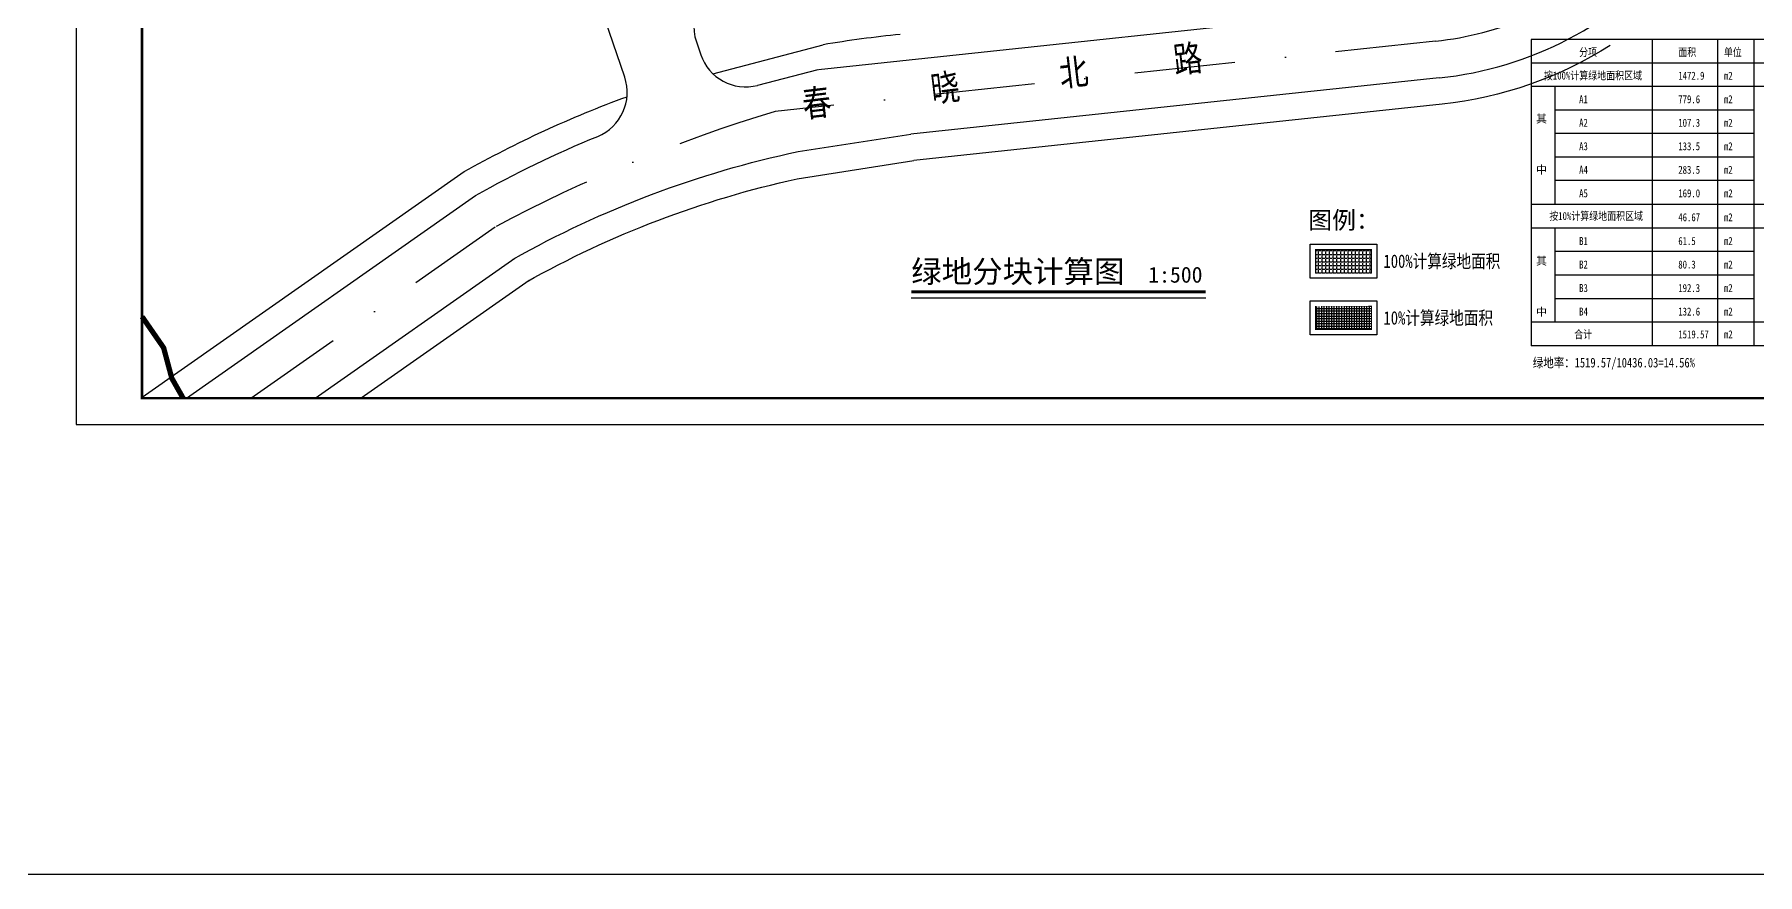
# Model space of a CAD drawing. Extents: x -809667 to 586099, y 3084146 to 3634412.
# Drawn here: x 382488.2 to 382814.6, y 3085486.3 to 3085645.5 of the extents above; entities that cross this region are included whole.
import ezdxf

# ---------------------------------------------------------------- set-up
doc = ezdxf.new("R2010")
doc.units = 0
doc.header["$LTSCALE"] = 0.5
doc.linetypes.add('DASHDOT', pattern=[25.399999999999995, 12.7, -6.349999999999999, 0, -6.349999999999999])
doc.layers.get('0').update_dxf_attribs({"linetype": 'CONTINUOUS'})
for name, color, linetype in [('0-人行道线', 46, 'CONTINUOUS'), ('AXIS', 3, 'CONTINUOUS'), ('DIM_SYMB', 3, 'CONTINUOUS'), ('PUB_TEXT', 7, 'CONTINUOUS'), ('PUB_TITLE', 4, 'CONTINUOUS'), ('RD-中线', 1, 'DASHDOT'), ('后期', 7, 'CONTINUOUS'), ('文字', 7, 'CONTINUOUS'), ('新测范围线', 1, 'CONTINUOUS'), ('绿化轮廓', 3, 'CONTINUOUS'), ('道路', 4, 'CONTINUOUS')]:
    doc.layers.add(name, color=color, linetype=linetype)
doc.styles.add('_宋体', font='', dxfattribs={"width": 0.8})
doc.styles.add('DIMST', font='', dxfattribs={"width": 0.8})
doc.styles.add('宋体', font='')
doc.styles.get('_宋体').set_extended_font_data('SimSun')
doc.styles.get('DIMST').set_extended_font_data('SimSun')
doc.styles.get('宋体').set_extended_font_data('SimSun')

msp = doc.modelspace()

# ---------------------------------------------------------------- hatches: boundary and pattern name
at = {"layer": '绿化轮廓'}
h = msp.add_hatch(dxfattribs=at)
h.set_pattern_fill('ANGLE', color=256, scale=0.2)
h.set_pattern_definition([(0, (-1002.111458826519, -29.72207448864356), (0, 0.6985000000000001), [0.508, -0.1905]), (90, (-1002.111458826519, -29.72207448864356), (-0.6985000000000001, 4.277078946022132e-17), [0.508, -0.1905])])
h.paths.add_polyline_path([(382741.48627828, 3085604.694642388), (382741.4862782803, 3085600.314642388), (382730.88627828, 3085600.314642388), (382730.8862782802, 3085604.694642388)])
h = msp.add_hatch(dxfattribs=at)
h.set_pattern_fill('ANSI37', color=1, scale=0.3, angle=45)
h.set_pattern_definition([(90, (-1002.111458826519, -29.72207448864356), (-0.47625, 8.326672684688674e-17), []), (180, (-1002.111458826519, -29.72207448864356), (-8.326672684688674e-17, -0.47625), [])])
h.paths.add_polyline_path([(382741.48627828, 3085593.953685373), (382741.4862782803, 3085589.573685374), (382730.88627828, 3085589.573685374), (382730.8862782802, 3085593.953685374)])

# ---------------------------------------------------------------- linework, layer by layer
at = {"color": 0, "linetype": 'ByBlock', "lineweight": -3, "flags": 128}
for points in [[(382771.7306601687, 3085644.499651887), (382771.7306601687, 3085586.449651888)], [(382771.7306601687, 3085644.499651887), (382771.7306601687, 3085586.449651888)], [(382831.2789701723, 3085644.499651887), (382771.7306601687, 3085644.499651887)], [(382794.6239701723, 3085644.499651887), (382794.6239701723, 3085613.224651888)], [(382807.0172571045, 3085644.499651887), (382807.0172571045, 3085613.224651888)], [(382813.9289701723, 3085644.499651887), (382813.9289701723, 3085613.224651888)], [(382831.2789701723, 3085635.589651887), (382771.7306601687, 3085635.589651887)], [(382776.1856601688, 3085635.589651887), (382776.1856601688, 3085613.224651888)], [(382813.9289701723, 3085631.134651888), (382776.1856601688, 3085631.134651888)], [(382813.9289701723, 3085626.679651888), (382776.1856601688, 3085626.679651888)], [(382813.9289701723, 3085622.224651888), (382776.1856601688, 3085622.224651888)], [(382813.9289701723, 3085622.224651888), (382776.1856601688, 3085622.224651888)], [(382813.9289701723, 3085617.769651888), (382776.1856601688, 3085617.769651888)], [(382813.9289701723, 3085617.769651888), (382776.1856601688, 3085617.769651888)], [(382831.2789701723, 3085613.224651888), (382771.7306601687, 3085613.224651888)], [(382794.6239701723, 3085613.179651888), (382794.6239701723, 3085586.449651888)], [(382807.0172571045, 3085613.179651888), (382807.0172571045, 3085586.449651888)], [(382813.9289701723, 3085613.179651888), (382813.9289701723, 3085586.449651888)], [(382831.2789701723, 3085608.769651888), (382771.7306601687, 3085608.769651888)], [(382776.1856601688, 3085608.769651888), (382776.1856601688, 3085590.949651888)], [(382813.9289701723, 3085604.314651888), (382776.1856601688, 3085604.314651888)], [(382813.9289701723, 3085599.859651888), (382776.1856601688, 3085599.859651888)], [(382813.9289701723, 3085595.404651888), (382776.1856601688, 3085595.404651888)], [(382813.9289701723, 3085590.949651888), (382776.1856601688, 3085590.949651888)]]:
    msp.add_lwpolyline(points, dxfattribs=at)
at = {"layer": '0-人行道线', "linetype": 'Continuous'}
msp.add_line((382508.5677128382, 3085576.725063812), (382569.5712340472, 3085619.476160611), dxfattribs=at)
at = {"layer": '0-人行道线', "linetype": 'Continuous', "flags": 128}
for points in [[(382616.6969179076, 3085638.029489349), (382637.5771631533, 3085643.521738085)], [(382581.8624043879, 3085598.852253095), (382550.0794435013, 3085576.553089992)]]:
    msp.add_lwpolyline(points, dxfattribs=at)
for points in [[(382786.7102612772, 3085643.406263095, -0.1155606453566439), (382754.8450840595, 3085632.269730565), (382654.7451927751, 3085621.607178039)], [(382569.5712340472, 3085619.476160611, -0.04042308517092332), (382600.4330278113, 3085633.678017893, -0.04042308517092332)], [(382581.3311593956, 3085598.554780259, -0.07407084602634136), (382632.6679414245, 3085618.125499526, -0.07407084602634136)]]:
    msp.add_lwpolyline(points, format="xyb", dxfattribs=at)
at = {"layer": '0-人行道线', "linetype": 'Continuous'}
msp.add_arc((382672.6912015508, 3085436.021589428), 210.4502491929133, 95.58679852138711, 99.60483602773678, dxfattribs=at)
at = {"layer": 'AXIS', "color": 0, "elevation": 1.99837604999998, "flags": 128}
for points in [[(382729.8505248275, 3085605.707194417), (382742.4880838142, 3085605.707194417), (382742.4880838142, 3085599.273528018), (382729.8505248275, 3085599.273528018)], [(382729.8505248275, 3085594.966237403), (382742.4880838142, 3085594.966237403), (382742.4880838142, 3085588.532571003), (382729.8505248275, 3085588.532571003)]]:
    msp.add_lwpolyline(points, close=True, dxfattribs=at)
at = {"layer": 'DIM_SYMB', "linetype": 'Continuous', "const_width": 0.5599999999999999}
msp.add_lwpolyline([(382654.2794556906, 3085596.703759712), (382710.0715232012, 3085596.703759712)], dxfattribs=at)
at = {"layer": 'DIM_SYMB', "linetype": 'Continuous'}
msp.add_lwpolyline([(382654.2794556906, 3085595.583759712), (382710.0715232012, 3085595.583759712)], dxfattribs=at)
at = {"layer": 'PUB_TEXT', "linetype": 'Continuous', "flags": 128}
for points in [[(382831.2789701723, 3085640.044651887), (382771.7306601687, 3085640.044651887)], [(382831.2789701723, 3085613.224651888), (382776.1856601688, 3085613.224651888)], [(382831.2789701723, 3085590.949651888), (382771.7306601687, 3085590.949651888)], [(382831.2789701723, 3085586.449651888), (382771.7306601687, 3085586.449651888)]]:
    msp.add_lwpolyline(points, dxfattribs=at)
at = {"layer": 'PUB_TITLE', "linetype": 'Continuous'}
msp.add_lwpolyline([(382496.0677128382, 3085571.553089992), (382916.5677128382, 3085571.553089992), (382916.5677128382, 3085868.553089992), (382496.0677128382, 3085868.553089992)], close=True, dxfattribs=at)
at = {"layer": 'PUB_TITLE', "linetype": 'Continuous', "const_width": 0.5}
msp.add_lwpolyline([(382508.5677128382, 3085576.553089992), (382911.5677128382, 3085576.553089992), (382911.5677128382, 3085863.553089992), (382508.5677128382, 3085863.553089992)], close=True, dxfattribs=at)
at = {"layer": 'RD-中线', "ltscale": 3}
for points in [[(382868.0481379809, 3085576.553089992), (382835.1349191843, 3085636.535650172, 0.0429899048287925), (382797.0572431043, 3085693.679554923), (382789.1768168305, 3085703.550972327)], [(382786.7102609575, 3085658.233587068, -0.1482896972132081), (382753.574045067, 3085644.202226527), (382628.4691735695, 3085630.876165465)], [(382575.4511967222, 3085609.015470435, -0.04850051334655731), (382628.4691735694, 3085630.876165465, -0.07630035002569699)]]:
    msp.add_lwpolyline(points, format="xyb", dxfattribs=at)
msp.add_lwpolyline([(382529.1826180015, 3085576.553089992), (382575.4511967222, 3085609.015470435)], dxfattribs=at)
at = {"layer": '文字', "color": 3, "linetype": 'Continuous', "flags": 128}
msp.add_lwpolyline([(381543.4203877617, 3085960.150127964), (382983.2691563845, 3085960.150127964), (382983.2691563845, 3085486.288198852), (381543.4203877617, 3085486.288198852)], close=True, dxfattribs=at)
at = {"layer": '文字', "linetype": 'Continuous', "flags": 128}
msp.add_lwpolyline([(382632.6679414245, 3085618.125499526), (382654.7451927751, 3085621.607178039)], dxfattribs=at)
at = {"layer": '新测范围线', "color": 252, "const_width": 1, "flags": 128}
msp.add_lwpolyline([(382516.3362856781, 3085576.553089992), (382514.1900726279, 3085580.336273528), (382512.6438912463, 3085586.100466059), (382508.5677128382, 3085591.993612893)], dxfattribs=at)
at = {"layer": '绿化轮廓', "linetype": 'Continuous', "ltscale": 0.001, "const_width": 0.2, "flags": 128}
for points in [[(382741.48627828, 3085604.694642388), (382741.4862782803, 3085600.314642388), (382730.88627828, 3085600.314642388), (382730.8862782802, 3085604.694642388)], [(382741.48627828, 3085593.953685373), (382741.4862782803, 3085589.573685374), (382730.88627828, 3085589.573685374), (382730.8862782802, 3085593.953685374)]]:
    msp.add_lwpolyline(points, close=True, dxfattribs=at)
at = {"layer": '道路', "linetype": 'Continuous'}
for p, q in [((382599.9906675114, 3085637.394713618), (382594.7923217443, 3085652.674293967)), ((382754.3154844792, 3085637.241603883), (382654.2155931949, 3085626.579051356))]:
    msp.add_line(p, q, dxfattribs=at)
at = {"layer": '道路', "linetype": 'Continuous', "flags": 128}
for points in [[(382793.5365020306, 3085676.358061285), (382791.6957050797, 3085673.792255491, -0.2137556990853739), (382752.8326056548, 3085651.162849172), (382636.6862712521, 3085638.791043614)], [(382856.990701419, 3085576.553089992, 0.06982594150941664), (382855.2167795773, 3085581.231119025), (382827.2448550545, 3085632.205882502, 0.02313248515869686), (382808.3994663212, 3085663.074216543)], [(382571.7038544601, 3085614.938778712, -0.03136645876366946), (382594.8789941161, 3085626.166442811, -0.03136645876366946)], [(382578.8811749481, 3085602.913401166, -0.07575653669649615), (382632.8493346933, 3085623.280296999, -0.07575653669649615)]]:
    msp.add_lwpolyline(points, format="xyb", dxfattribs=at)
at = {"layer": '道路', "linetype": 'Continuous', "elevation": -859.056, "flags": 128}
msp.add_lwpolyline([(382623.6254049077, 3085656.199984591), (382621.0292260344, 3085655.89209415, 0.4771134959297585), (382613.5687460476, 3085644.055956086)], format="xyb", dxfattribs=at)
msp.add_lwpolyline([(382613.5687460476, 3085644.055956086), (382614.4790999916, 3085641.392222531)], dxfattribs=at)
at = {"layer": '道路', "linetype": 'Continuous', "flags": 128}
for points in [[(382636.5939954341, 3085638.781214475), (382625.162738663, 3085635.826639748)], [(382632.8493346933, 3085623.280296999), (382654.2155931949, 3085626.579051356)], [(382516.9927922073, 3085576.553089992), (382571.7038544601, 3085614.938778712)], [(382541.3724314394, 3085576.553089992), (382579.1930857623, 3085603.088343333)]]:
    msp.add_lwpolyline(points, dxfattribs=at)
at = {"layer": '道路', "linetype": 'Continuous'}
for centre, radius, start, end in [((382747.0070102728, 3085705.853455663), 69.00000000003142, 276.080169436319, 318.8110040827927), ((382484.3973550222, 3085444.081279677), 393.0693985291637, 28.75411976583097, 33.21843509156607), ((382622.9105684772, 3085644.540291649), 8.999999999943247, 198.7890858250998, 284.4917815761661), ((382591.4702718352, 3085634.495945341), 8.999999999946148, 292.2556693979897, 18.78908585358037)]:
    msp.add_arc(centre, radius, start, end, dxfattribs=at)

# ---------------------------------------------------------------- texts
at = {"layer": 'PUB_TEXT', "linetype": 'Continuous', "style": '宋体', "width": 0.8}
for s, height, p in [('分项', 1.515827848101266, (382780.8063889886, 3085641.35104537)), ('面积', 1.515827848101266, (382799.5899180093, 3085641.35104537)), ('单位', 1.515827848101266, (382808.2259704498, 3085641.35104537)), ('按100%%%计算绿地面积区域', 1.515827848101266, (382774.1317507489, 3085636.922198335)), ('1472.9', 1.515827848101266, (382799.5899180093, 3085636.89604537)), ('m2', 1.515827848101266, (382808.2259704498, 3085636.89604537)), ('A1', 1.515827848101266, (382780.8063889886, 3085632.44104537)), ('779.6', 1.515827848101266, (382799.5899180093, 3085632.44104537)), ('m2', 1.515827848101266, (382808.2259704498, 3085632.44104537)), ('A2', 1.515827848101266, (382780.8063889886, 3085627.986045371)), ('107.3', 1.515827848101266, (382799.5899180093, 3085627.986045371)), ('m2', 1.515827848101266, (382808.2259704498, 3085627.986045371)), ('A3', 1.515827848101266, (382780.8063889886, 3085623.531045371)), ('133.5', 1.515827848101266, (382799.5899180093, 3085623.531045371)), ('m2', 1.515827848101266, (382808.2259704498, 3085623.531045371)), ('A4', 1.515827848101266, (382780.8063889886, 3085619.076045371)), ('283.5', 1.515827848101266, (382799.5899180093, 3085619.076045371)), ('m2', 1.515827848101266, (382808.2259704498, 3085619.076045371)), ('A5', 1.515827848101266, (382780.8063889886, 3085614.621045371)), ('169.0', 1.515827848101266, (382799.5899180093, 3085614.621045371)), ('m2', 1.515827848101266, (382808.2259704498, 3085614.621045371)), ('按10%%%计算绿地面积区域', 1.515827848101266, (382775.1442770998, 3085610.305692626)), ('46.67', 1.515827848101266, (382799.5899180093, 3085610.076045371)), ('m2', 1.515827848101266, (382808.2259704498, 3085610.076045371)), ('B1', 1.515827848101266, (382780.8063889886, 3085605.576045371)), ('61.5', 1.515827848101266, (382799.5899180093, 3085605.576045371)), ('m2', 1.515827848101266, (382808.2259704498, 3085605.576045371)), ('B2', 1.515827848101266, (382780.8063889886, 3085601.121045371)), ('80.3', 1.515827848101266, (382799.5899180093, 3085601.121045371)), ('m2', 1.515827848101266, (382808.2259704498, 3085601.121045371)), ('B3', 1.515827848101266, (382780.8063889886, 3085596.666045371)), ('192.3', 1.515827848101266, (382799.5899180093, 3085596.666045371)), ('m2', 1.515827848101266, (382808.2259704498, 3085596.666045371)), ('B4', 1.515827848101266, (382780.8063889886, 3085592.21104537)), ('132.6', 1.515827848101266, (382799.5899180093, 3085592.21104537)), ('m2', 1.515827848101266, (382808.2259704498, 3085592.21104537)), ('合计', 1.515827848101266, (382779.863840957, 3085587.89104537)), ('m2', 1.515827848101266, (382808.2259704498, 3085587.89104537)), ('绿地率：1519.57/10436.03=14.56%%%', 1.818993417721519, (382772.023451898, 3085582.377239291))]:
    msp.add_text(s, height=height, dxfattribs=at).set_placement(p)
at = {"layer": 'PUB_TEXT', "style": '宋体'}
msp.add_text('图例：', height=3.31746835443038, dxfattribs=at).set_placement((382729.481015307, 3085608.628687299, -0.399675209999996))
at = {"layer": 'PUB_TEXT', "linetype": 'Continuous', "style": '宋体'}
for s, height, p in [('绿地分块计算图', 4.229535864978903, (382654.2794556906, 3085598.438105704)), ('1:500', 3.021097046413502, (382699.178696197, 3085598.438105704))]:
    msp.add_text(s, height=height, dxfattribs=at).set_placement(p)
at = {"layer": 'PUB_TEXT', "color": 6, "linetype": 'Continuous', "style": '宋体', "width": 0.8}
msp.add_text('1519.57', height=1.515827848101266, dxfattribs=at).set_placement((382799.5899180093, 3085587.89104537))
at = {"layer": 'PUB_TITLE', "color": 0, "style": '宋体'}
for s, p in [('其', (382772.6469521307, 3085628.746808379)), ('中', (382772.6469521307, 3085619.085257572)), ('其', (382772.6469521307, 3085601.808498865)), ('中', (382772.6469521307, 3085592.146948057))]:
    msp.add_text(s, height=1.510548523206751, dxfattribs=at).set_placement(p)
at = {"layer": '后期', "color": 0, "style": '_宋体', "width": 0.8}
for s, p in [('100%%%计算绿地面积', (382743.7355965071, 3085601.2442366, 1.99837604999998)), ('10%%%计算绿地面积', (382743.7355965071, 3085590.503279585, 1.99837604999998))]:
    msp.add_text(s, height=2.5380864, rotation=359.9996531544562, dxfattribs=at).set_placement(p)
at = {"layer": '文字', "linetype": 'Continuous', "insert": (382633.3564194856, 3085634.689342726), "char_height": 5, "width": 162.8062850588467, "attachment_point": 1, "rotation": 6.775846605383905, "style": 'DIMST'}
msp.add_mtext('{\\fSimHei|b0|i0|c134|p49;春       晓       北      路}', dxfattribs=at)

doc.saveas('drawing.dxf')
